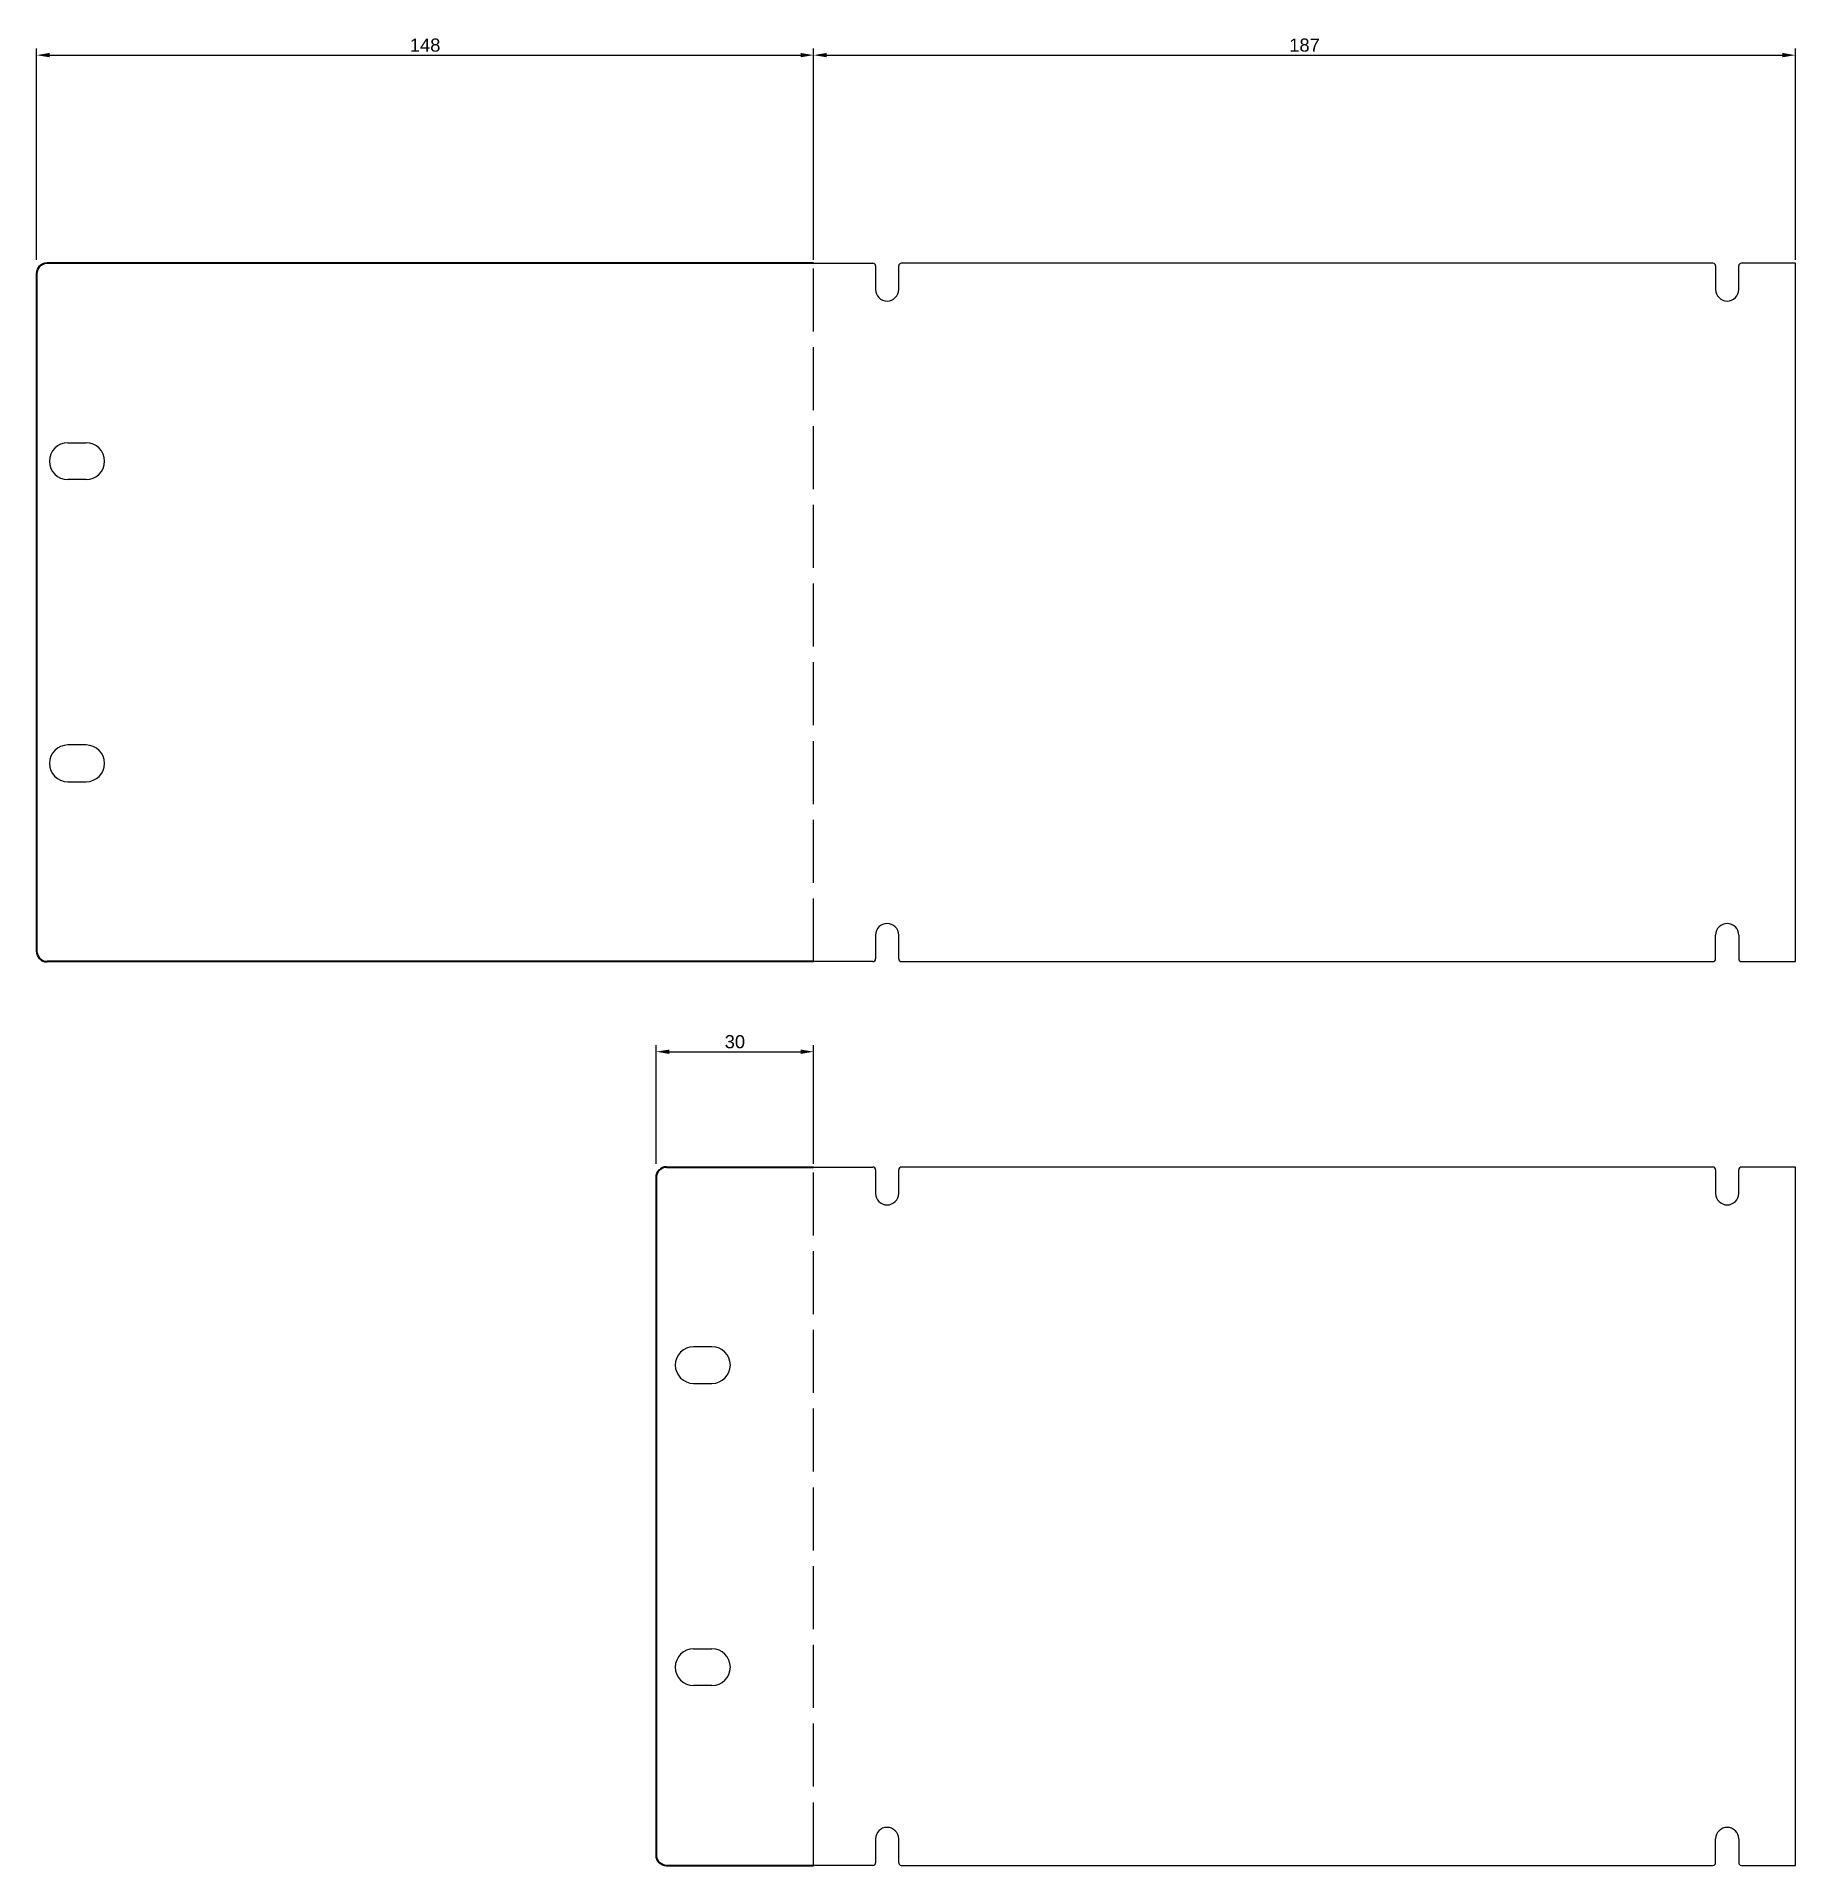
# Model space of a CAD drawing. Header units: millimetres. Extents: x 2474 to 2809, y 1805 to 2154.
import ezdxf

# ---------------------------------------------------------------- set-up
doc = ezdxf.new("R2010")
doc.units = ezdxf.units.MM
doc.linetypes.add('ACAD_ISO02W100', pattern=[15, 12, -3])
doc.layers.add('Linie gięcia', color=240, linetype='Continuous')
doc.layers.add('Wymiar', color=96, linetype='Continuous')
doc.styles.get("Standard").update_dxf_attribs({"font": 'Arial Regular.ttf'})
doc.dimstyles.new('ISO-25', dxfattribs={"dimtxt": 2.5, "dimasz": 2.5, "dimexe": 1.25, "dimexo": 0.625, "dimtad": 1, "dimtxsty": 'Standard', "dimcen": 2.5, "dimadec": 0, "dimazin": 0, "dimtfac": 1, "dimtmove": 0, "dimatfit": 3, "dimfxl": 1, "dimarcsym": 0})

# ---------------------------------------------------------------- blocks, each defined once
blk = doc.blocks.new('*D1')
at = {"layer": 'Defpoints', "color": 0, "transparency": 16777216}
for p in [(2621.84, 2149.99), (2473.84, 2110.36), (2621.84, 2110.36)]:
    blk.add_point(p, dxfattribs=at)
at = {"layer": 'Wymiar', "color": 0, "lineweight": -2, "transparency": 16777216}
for p, q in [((2473.84, 2110.98), (2473.84, 2151.24)), ((2476.34, 2149.99), (2619.34, 2149.99)), ((2621.84, 2110.98), (2621.84, 2151.24))]:
    blk.add_line(p, q, dxfattribs=at)
at = {"layer": 'Wymiar', "color": 0, "transparency": 16777216}
for points in [[(2476.34, 2150.41), (2476.34, 2149.58), (2473.84, 2149.99)], [(2619.34, 2150.41), (2619.34, 2149.58), (2621.84, 2149.99)]]:
    blk.add_solid(points, dxfattribs=at)
at = {"layer": 'Wymiar', "color": 0, "transparency": 16777216, "insert": (2547.84, 2151.89), "char_height": 2.5, "attachment_point": 5}
blk.add_mtext('148', dxfattribs=at)
blk = doc.blocks.new('*D2')
at = {"layer": 'Defpoints', "color": 0, "transparency": 16777216}
for p in [(2808.84, 2149.99), (2621.84, 2110.36), (2808.84, 2110.36)]:
    blk.add_point(p, dxfattribs=at)
at = {"layer": 'Wymiar', "color": 0, "lineweight": -2, "transparency": 16777216}
for p, q in [((2621.84, 2110.98), (2621.84, 2151.24)), ((2624.34, 2149.99), (2806.34, 2149.99)), ((2808.84, 2110.98), (2808.84, 2151.24))]:
    blk.add_line(p, q, dxfattribs=at)
at = {"layer": 'Wymiar', "color": 0, "transparency": 16777216}
for points in [[(2624.34, 2150.41), (2624.34, 2149.58), (2621.84, 2149.99)], [(2806.34, 2150.41), (2806.34, 2149.58), (2808.84, 2149.99)]]:
    blk.add_solid(points, dxfattribs=at)
at = {"layer": 'Wymiar', "color": 0, "transparency": 16777216, "insert": (2715.34, 2151.89), "char_height": 2.5, "attachment_point": 5}
blk.add_mtext('187', dxfattribs=at)
blk = doc.blocks.new('*D3')
at = {"layer": 'Defpoints', "color": 0, "transparency": 16777216}
for p in [(2621.84, 1960.19), (2591.84, 1938.21), (2621.84, 1938.21)]:
    blk.add_point(p, dxfattribs=at)
at = {"layer": 'Wymiar', "color": 0, "lineweight": -2, "transparency": 16777216}
for p, q in [((2591.84, 1938.84), (2591.84, 1961.44)), ((2621.84, 1938.84), (2621.84, 1961.44)), ((2594.34, 1960.19), (2619.34, 1960.19))]:
    blk.add_line(p, q, dxfattribs=at)
at = {"layer": 'Wymiar', "color": 0, "transparency": 16777216}
for points in [[(2594.34, 1960.6), (2594.34, 1959.77), (2591.84, 1960.19)], [(2619.34, 1960.6), (2619.34, 1959.77), (2621.84, 1960.19)]]:
    blk.add_solid(points, dxfattribs=at)
at = {"layer": 'Wymiar', "color": 0, "transparency": 16777216, "insert": (2606.84, 1962.08), "char_height": 2.5, "attachment_point": 5}
blk.add_mtext('30', dxfattribs=at)

msp = doc.modelspace()

# ---------------------------------------------------------------- linework, layer by layer
at = {"lineweight": 35}
for p, q in [((2473.838, 2108.358), (2473.838, 1979.358)), ((2621.838, 2110.358), (2475.838, 2110.358)), ((2621.838, 1977.358), (2475.838, 1977.358)), ((2593.838, 1938.213), (2621.838, 1938.213)), ((2591.838, 1936.213), (2591.838, 1807.213)), ((2593.838, 1805.213), (2621.838, 1805.213))]:
    msp.add_line(p, q, dxfattribs=at)
for p, q in [((2621.838, 2110.358), (2633.138, 2110.358)), ((2633.638, 2109.858), (2633.638, 2105.358)), ((2638.038, 2105.358), (2638.038, 2109.858)), ((2793.138, 2110.358), (2638.538, 2110.358)), ((2793.638, 2109.858), (2793.638, 2105.358)), ((2798.038, 2105.358), (2798.038, 2109.858)), ((2808.838, 2110.358), (2798.538, 2110.358)), ((2808.838, 1977.358), (2808.838, 2110.358)), ((2479.784, 2076.156), (2483.284, 2076.156)), ((2476.284, 2072.656), (2476.284, 2072.656)), ((2486.784, 2072.656), (2486.784, 2072.656)), ((2483.284, 2069.156), (2479.784, 2069.156)), ((2483.284, 2018.611), (2479.784, 2018.611)), ((2476.284, 2015.111), (2476.284, 2015.111)), ((2486.784, 2015.111), (2486.784, 2015.111)), ((2479.784, 2011.611), (2483.284, 2011.611)), ((2633.638, 1982.395), (2633.638, 1977.858)), ((2638.038, 1977.858), (2638.038, 1982.395)), ((2793.638, 1977.858), (2793.638, 1982.395)), ((2798.038, 1982.395), (2798.038, 1977.858)), ((2633.138, 1977.358), (2621.838, 1977.358)), ((2638.538, 1977.358), (2793.138, 1977.358)), ((2798.538, 1977.358), (2808.838, 1977.358)), ((2621.838, 1938.213), (2633.138, 1938.213)), ((2633.638, 1937.713), (2633.638, 1933.213)), ((2638.038, 1933.213), (2638.038, 1937.713)), ((2793.138, 1938.213), (2638.538, 1938.213)), ((2793.638, 1937.713), (2793.638, 1933.213)), ((2798.038, 1933.213), (2798.038, 1937.713)), ((2808.838, 1938.213), (2798.538, 1938.213)), ((2808.838, 1805.213), (2808.838, 1938.213)), ((2602.482, 1904.011), (2598.982, 1904.011)), ((2595.482, 1900.511), (2595.482, 1900.511)), ((2605.982, 1900.511), (2605.982, 1900.511)), ((2598.982, 1897.011), (2602.482, 1897.011)), ((2598.982, 1846.466), (2602.482, 1846.466)), ((2595.482, 1842.966), (2595.482, 1842.966)), ((2605.982, 1842.966), (2605.982, 1842.966)), ((2602.482, 1839.466), (2598.982, 1839.466)), ((2633.638, 1810.25), (2633.638, 1805.713)), ((2638.038, 1805.713), (2638.038, 1810.25)), ((2793.638, 1805.713), (2793.638, 1810.25)), ((2798.038, 1810.25), (2798.038, 1805.713)), ((2633.138, 1805.213), (2621.838, 1805.213)), ((2638.538, 1805.213), (2793.138, 1805.213)), ((2798.538, 1805.213), (2808.838, 1805.213))]:
    msp.add_line(p, q)
for centre, start, end in [((2475.838, 2108.358), 90, 180), ((2475.838, 1979.358), 180, 270), ((2593.838, 1936.213), 90, 180), ((2593.838, 1807.213), 180, 270)]:
    msp.add_arc(centre, 2, start, end, dxfattribs=at)
for centre, radius, start, end in [((2633.138, 2109.858), 0.5, 0, 90), ((2638.538, 2109.858), 0.5, 90, 180), ((2793.138, 2109.858), 0.5, 0, 90), ((2798.538, 2109.858), 0.5, 90, 180), ((2635.838, 2105.358), 2.2, 180, 0), ((2795.838, 2105.358), 2.2, 180, 0), ((2479.784, 2072.656), 3.5, 90, 180), ((2483.284, 2072.656), 3.5, 0, 90), ((2479.784, 2072.656), 3.5, 180, 270), ((2483.284, 2072.656), 3.5, 270, 0), ((2479.784, 2015.111), 3.5, 90, 180), ((2483.284, 2015.111), 3.5, 0, 90), ((2479.784, 2015.111), 3.5, 180, 270), ((2483.284, 2015.111), 3.5, 270, 0), ((2635.838, 1982.395), 2.2, 0, 180), ((2795.838, 1982.395), 2.2, 0, 180), ((2633.138, 1977.858), 0.5, 270, 0), ((2638.538, 1977.858), 0.5, 180, 270), ((2793.138, 1977.858), 0.5, 270, 0), ((2798.538, 1977.858), 0.5, 180, 270), ((2633.138, 1937.713), 0.5, 0, 90), ((2638.538, 1937.713), 0.5, 90, 180), ((2793.138, 1937.713), 0.5, 0, 90), ((2798.538, 1937.713), 0.5, 90, 180), ((2635.838, 1933.213), 2.2, 180, 0), ((2795.838, 1933.213), 2.2, 180, 0), ((2598.982, 1900.511), 3.5, 90, 180), ((2602.482, 1900.511), 3.5, 0, 90), ((2598.982, 1900.511), 3.5, 180, 270), ((2602.482, 1900.511), 3.5, 270, 0), ((2598.982, 1842.966), 3.5, 90, 180), ((2602.482, 1842.966), 3.5, 0, 90), ((2598.982, 1842.966), 3.5, 180, 270), ((2602.482, 1842.966), 3.5, 270, 0), ((2635.838, 1810.25), 2.2, 0, 180), ((2795.838, 1810.25), 2.2, 0, 180), ((2633.138, 1805.713), 0.5, 270, 0), ((2638.538, 1805.713), 0.5, 180, 270), ((2793.138, 1805.713), 0.5, 270, 0), ((2798.538, 1805.713), 0.5, 180, 270)]:
    msp.add_arc(centre, radius, start, end)
at = {"layer": 'Linie gięcia', "linetype": 'ACAD_ISO02W100'}
for p, q in [((2621.838, 1977.358), (2621.838, 2110.358)), ((2621.838, 1805.213), (2621.838, 1938.213))]:
    msp.add_line(p, q, dxfattribs=at)

# ---------------------------------------------------------------- dimensions: what is measured, and where the dimension line sits
at = {"layer": 'Wymiar'}
for base, p1, p2, picture, middle in [((2621.838, 2149.995), (2473.838, 2110.358), (2621.838, 2110.358), '*D1', (2547.838, 2151.887)), ((2808.838, 2149.995), (2621.838, 2110.358), (2808.838, 2110.358), '*D2', (2715.338, 2151.887)), ((2621.838, 1960.185), (2591.838, 1938.213), (2621.838, 1938.213), '*D3', (2606.838, 1962.077))]:
    dim = msp.add_linear_dim(base=base, p1=p1, p2=p2, dimstyle='ISO-25', dxfattribs=at)
    dim.commit()
    dim.dimension.update_dxf_attribs({"geometry": picture, "text_midpoint": middle})

doc.saveas('drawing.dxf')
